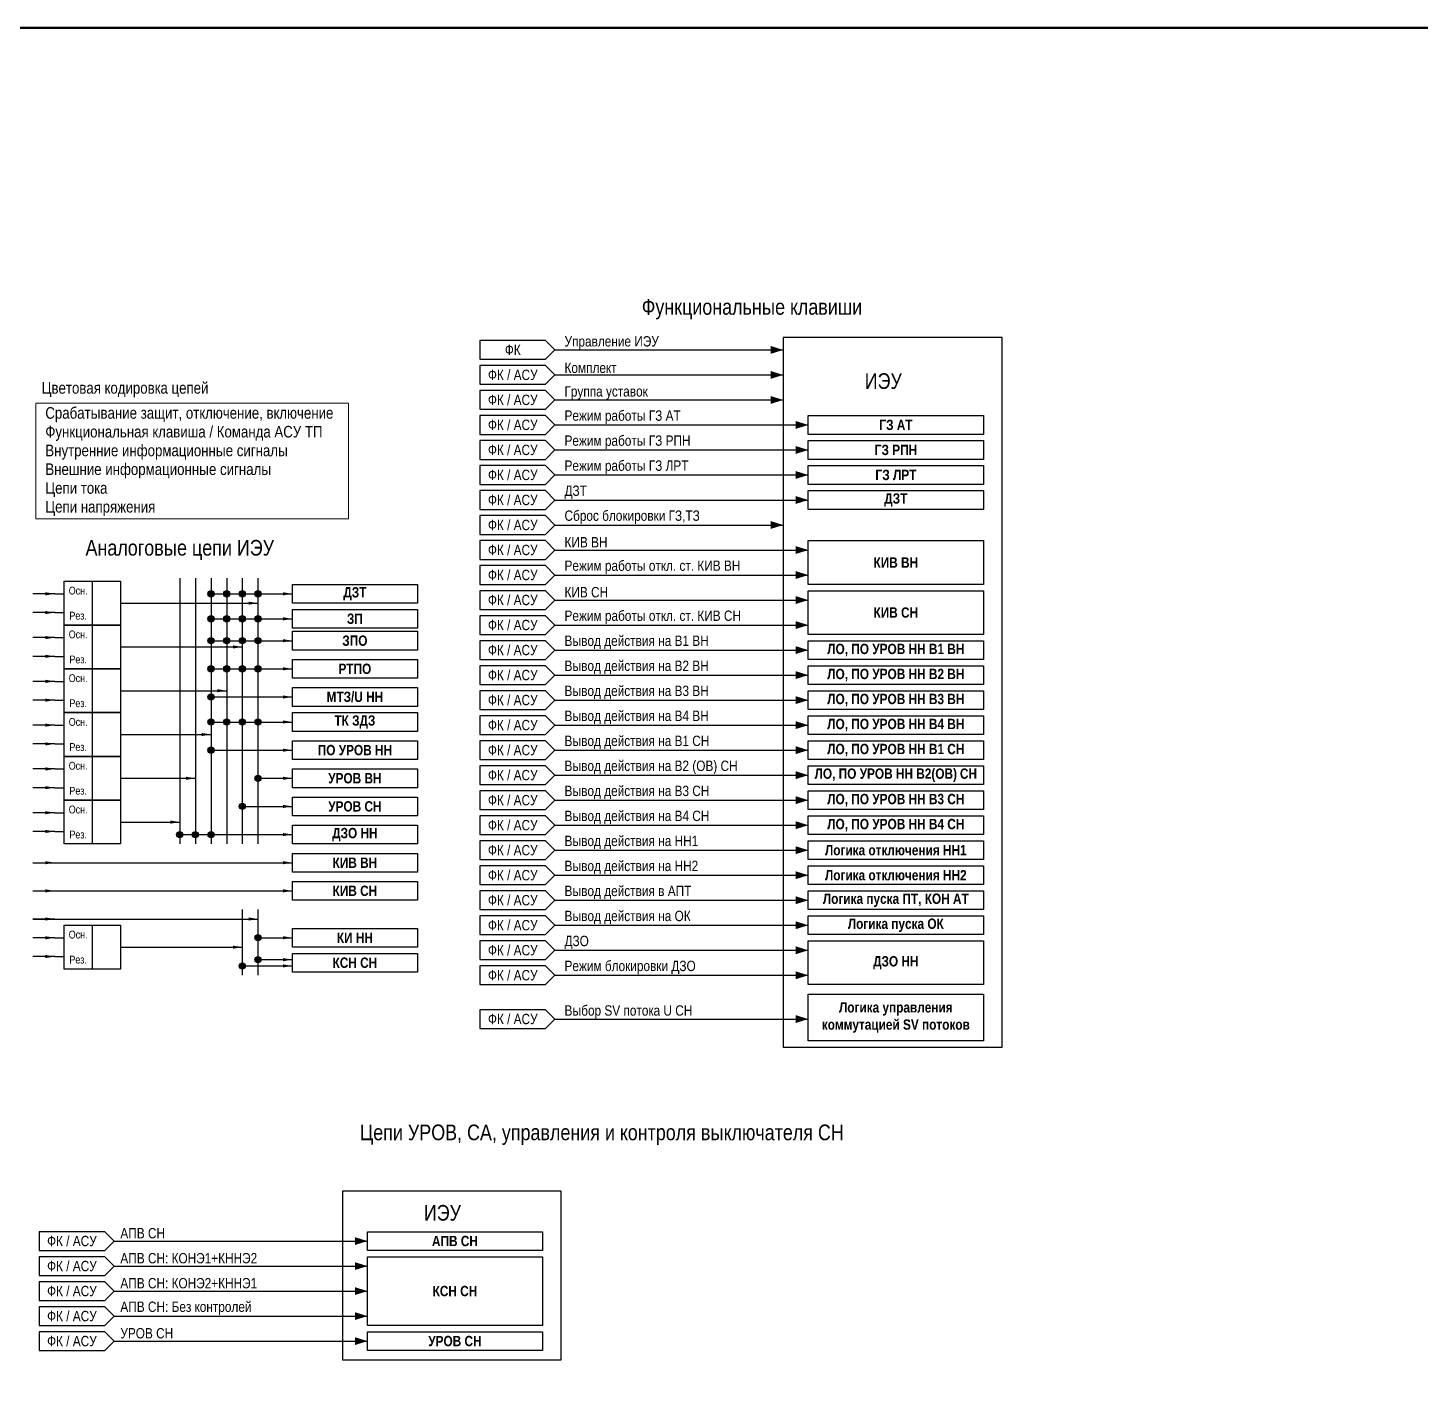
# Model space of a CAD drawing. Header units: millimetres. Extents: x 25558 to 49929, y 1902 to 19390.
# Drawn here: x 44072.4 to 44517.7, y 14926.6 to 15361 of the extents above; entities that cross this region are included whole.
import ezdxf
from ezdxf.enums import TextEntityAlignment as Align

# ---------------------------------------------------------------- set-up
doc = ezdxf.new("R2010")
doc.units = ezdxf.units.MM
for name, color, linetype, lineweight in [('Основная', 7, 'Continuous', 30), ('Отключение_включение', 1, 'Continuous', 30), ('Тонкая', 7, 'Continuous', 5), ('Цепи внешние', 84, 'Continuous', 30), ('Цепи внутренние', 5, 'Continuous', 30), ('Цепи ТН', 200, 'Continuous', 30), ('Цепи ТТ', 23, 'Continuous', 30), ('Цепь - ФК и АСУ', 132, 'Continuous', 30)]:
    doc.layers.add(name, color=color, linetype=linetype, lineweight=lineweight)
doc.styles.add('Narrow', font='ARIALN.TTF')

msp = doc.modelspace()

# ---------------------------------------------------------------- hatches: boundary and pattern name
at = {"layer": 'Цепи ТН'}
h = msp.add_hatch(color=256, dxfattribs=at)
h.dxf.hatch_style = 1
h.paths.add_polyline_path([(44147, 15070, 1), (44145, 15070, 1)])
h = msp.add_hatch(color=256, dxfattribs=at)
h.dxf.hatch_style = 1
h.paths.add_polyline_path([(44142, 15061, 1), (44140, 15061, 1)])
h = msp.add_hatch(color=256, dxfattribs=at)
h.dxf.hatch_style = 1
h.paths.add_polyline_path([(44147, 15063, 1), (44145, 15063, 1)])
at = {"layer": 'Цепи ТТ'}
h = msp.add_hatch(color=256, dxfattribs=at)
h.dxf.hatch_style = 1
h.paths.add_polyline_path([(44132, 15180, 1), (44130, 15180, 1)])
h = msp.add_hatch(color=256, dxfattribs=at)
h.dxf.hatch_style = 1
h.paths.add_polyline_path([(44137, 15180, 1), (44135, 15180, 1)])
h = msp.add_hatch(color=256, dxfattribs=at)
h.dxf.hatch_style = 1
h.paths.add_polyline_path([(44142, 15180, 1), (44140, 15180, 1)])
h = msp.add_hatch(color=256, dxfattribs=at)
h.dxf.hatch_style = 1
h.paths.add_polyline_path([(44147, 15180, 1), (44145, 15180, 1)])
h = msp.add_hatch(color=256, dxfattribs=at)
h.dxf.hatch_style = 1
h.paths.add_polyline_path([(44132, 15172, 1), (44130, 15172, 1)])
h = msp.add_hatch(color=256, dxfattribs=at)
h.dxf.hatch_style = 1
h.paths.add_polyline_path([(44137, 15172, 1), (44135, 15172, 1)])
h = msp.add_hatch(color=256, dxfattribs=at)
h.dxf.hatch_style = 1
h.paths.add_polyline_path([(44142, 15172, 1), (44140, 15172, 1)])
h = msp.add_hatch(color=256, dxfattribs=at)
h.dxf.hatch_style = 1
h.paths.add_polyline_path([(44147, 15172, 1), (44145, 15172, 1)])
h = msp.add_hatch(color=256, dxfattribs=at)
h.dxf.hatch_style = 1
h.paths.add_polyline_path([(44132, 15165, 1), (44130, 15165, 1)])
h = msp.add_hatch(color=256, dxfattribs=at)
h.dxf.hatch_style = 1
h.paths.add_polyline_path([(44137, 15165, 1), (44135, 15165, 1)])
h = msp.add_hatch(color=256, dxfattribs=at)
h.dxf.hatch_style = 1
h.paths.add_polyline_path([(44142, 15165, 1), (44140, 15165, 1)])
h = msp.add_hatch(color=256, dxfattribs=at)
h.dxf.hatch_style = 1
h.paths.add_polyline_path([(44147, 15165, 1), (44145, 15165, 1)])
h = msp.add_hatch(color=256, dxfattribs=at)
h.dxf.hatch_style = 1
h.paths.add_polyline_path([(44132, 15156, 1), (44130, 15156, 1)])
h = msp.add_hatch(color=256, dxfattribs=at)
h.dxf.hatch_style = 1
h.paths.add_polyline_path([(44137, 15156, 1), (44135, 15156, 1)])
h = msp.add_hatch(color=256, dxfattribs=at)
h.dxf.hatch_style = 1
h.paths.add_polyline_path([(44142, 15156, 1), (44140, 15156, 1)])
h = msp.add_hatch(color=256, dxfattribs=at)
h.dxf.hatch_style = 1
h.paths.add_polyline_path([(44147, 15156, 1), (44145, 15156, 1)])
h = msp.add_hatch(color=256, dxfattribs=at)
h.dxf.hatch_style = 1
h.paths.add_polyline_path([(44132, 15147, 1), (44130, 15147, 1)])
h = msp.add_hatch(color=256, dxfattribs=at)
h.dxf.hatch_style = 1
h.paths.add_polyline_path([(44132, 15139, 1), (44130, 15139, 1)])
h = msp.add_hatch(color=256, dxfattribs=at)
h.dxf.hatch_style = 1
h.paths.add_polyline_path([(44137, 15139, 1), (44135, 15139, 1)])
h = msp.add_hatch(color=256, dxfattribs=at)
h.dxf.hatch_style = 1
h.paths.add_polyline_path([(44142, 15139, 1), (44140, 15139, 1)])
h = msp.add_hatch(color=256, dxfattribs=at)
h.dxf.hatch_style = 1
h.paths.add_polyline_path([(44147, 15139, 1), (44145, 15139, 1)])
h = msp.add_hatch(color=256, dxfattribs=at)
h.dxf.hatch_style = 1
h.paths.add_polyline_path([(44132, 15130, 1), (44130, 15130, 1)])
h = msp.add_hatch(color=256, dxfattribs=at)
h.dxf.hatch_style = 1
h.paths.add_polyline_path([(44147, 15121, 1), (44145, 15121, 1)])
h = msp.add_hatch(color=256, dxfattribs=at)
h.dxf.hatch_style = 1
h.paths.add_polyline_path([(44142, 15112, 1), (44140, 15112, 1)])
h = msp.add_hatch(color=256, dxfattribs=at)
h.dxf.hatch_style = 1
h.paths.add_polyline_path([(44122, 15103, 1), (44120, 15103, 1)])
h = msp.add_hatch(color=256, dxfattribs=at)
h.dxf.hatch_style = 1
h.paths.add_polyline_path([(44127, 15103, 1), (44125, 15103, 1)])
h = msp.add_hatch(color=256, dxfattribs=at)
h.dxf.hatch_style = 1
h.paths.add_polyline_path([(44132, 15103, 1), (44130, 15103, 1)])

# ---------------------------------------------------------------- linework, layer by layer
at = {"layer": 'Основная', "ltscale": 0.3}
for points in [[(44314, 15035), (44384, 15035), (44384, 15262), (44314, 15262)], [(44173, 14935), (44243, 14935), (44243, 14989), (44173, 14989)]]:
    msp.add_lwpolyline(points, close=True, dxfattribs=at)
at = {"layer": 'Основная'}
for points in [[(44322, 15237), (44378, 15237), (44378, 15231), (44322, 15231)], [(44322, 15229), (44378, 15229), (44378, 15223), (44322, 15223)], [(44322, 15221), (44378, 15221), (44378, 15215), (44322, 15215)], [(44322, 15213), (44378, 15213), (44378, 15207), (44322, 15207)], [(44322, 15197), (44378, 15197), (44378, 15183), (44322, 15183)], [(44157, 15183), (44197, 15183), (44197, 15177), (44157, 15177)], [(44322, 15181), (44378, 15181), (44378, 15167), (44322, 15167)], [(44157, 15175), (44197, 15175), (44197, 15169), (44157, 15169)], [(44157, 15168), (44197, 15168), (44197, 15162), (44157, 15162)], [(44322, 15165), (44378, 15165), (44378, 15159), (44322, 15159)], [(44157, 15159), (44197, 15159), (44197, 15153), (44157, 15153)], [(44322, 15157), (44378, 15157), (44378, 15151), (44322, 15151)], [(44157, 15150), (44197, 15150), (44197, 15144), (44157, 15144)], [(44322, 15149), (44378, 15149), (44378, 15143), (44322, 15143)], [(44157, 15142), (44197, 15142), (44197, 15136), (44157, 15136)], [(44322, 15141), (44378, 15141), (44378, 15135), (44322, 15135)], [(44157, 15133), (44197, 15133), (44197, 15127), (44157, 15127)], [(44322, 15133), (44378, 15133), (44378, 15127), (44322, 15127)], [(44157, 15124), (44197, 15124), (44197, 15118), (44157, 15118)], [(44322, 15125), (44378, 15125), (44378, 15119), (44322, 15119)], [(44157, 15115), (44197, 15115), (44197, 15109), (44157, 15109)], [(44322, 15117), (44378, 15117), (44378, 15111), (44322, 15111)], [(44322, 15109), (44378, 15109), (44378, 15103), (44322, 15103)], [(44157, 15106), (44197, 15106), (44197, 15100), (44157, 15100)], [(44322, 15101), (44378, 15101), (44378, 15095), (44322, 15095)], [(44157, 15097), (44197, 15097), (44197, 15091), (44157, 15091)], [(44322, 15093), (44378, 15093), (44378, 15087), (44322, 15087)], [(44157, 15088), (44197, 15088), (44197, 15082), (44157, 15082)], [(44322, 15085), (44378, 15085), (44378, 15079), (44322, 15079)], [(44322, 15077), (44378, 15077), (44378, 15071), (44322, 15071)], [(44157, 15073), (44197, 15073), (44197, 15067), (44157, 15067)], [(44322, 15069), (44378, 15069), (44378, 15055), (44322, 15055)], [(44157, 15065), (44197, 15065), (44197, 15059), (44157, 15059)], [(44322, 15052), (44378, 15052), (44378, 15037), (44322, 15037)], [(44181, 14976), (44237, 14976), (44237, 14970), (44181, 14970)], [(44181, 14968), (44237, 14968), (44237, 14946), (44181, 14946)], [(44181, 14944), (44237, 14944), (44237, 14938), (44181, 14938)]]:
    msp.add_lwpolyline(points, close=True, dxfattribs=at)
at = {"layer": 'Тонкая', "color": 3, "lineweight": 50}
msp.add_lwpolyline([(44543, 14521), (43949, 14521), (43949, 15361), (44543, 15361)], close=True, dxfattribs=at)
at = {"layer": 'Тонкая', "ltscale": 0.3}
msp.add_lwpolyline([(44075, 15241), (44175, 15241), (44175, 15204), (44075, 15204)], close=True, dxfattribs=at)
at = {"layer": 'Цепи ТН'}
for p, q in [((44074, 15076), (44146, 15076)), ((44146, 15070), (44157, 15070)), ((44102, 15067), (44141, 15067)), ((44141, 15061), (44157, 15061)), ((44146, 15063), (44157, 15063))]:
    msp.add_line(p, q, dxfattribs=at)
for points in [[(44141, 15079), (44141, 15058)], [(44146, 15079), (44146, 15058)], [(44081, 15076), (44074, 15076)], [(44093, 15074), (44093, 15060)], [(44081, 15070), (44074, 15070)], [(44081, 15070), (44084, 15070)], [(44081, 15064), (44074, 15064)], [(44081, 15064), (44084, 15064)]]:
    msp.add_lwpolyline(points, dxfattribs=at)
for points in [[(44081, 15076, 0, 1, 0), (44078, 15076, 0, 0, 0)], [(44146, 15076, 0, 1, 0), (44143, 15076, 0, 0, 0)], [(44081, 15070, 0, 1, 0), (44078, 15070, 0, 0, 0)], [(44157, 15070, 0, 1, 0), (44154, 15070, 0, 0, 0)], [(44081, 15064, 0, 1, 0), (44078, 15064, 0, 0, 0)], [(44141, 15067, 0, 1, 0), (44138, 15067, 0, 0, 0)], [(44157, 15063, 0, 1, 0), (44154, 15063, 0, 0, 0)], [(44157, 15061, 0, 1, 0), (44154, 15061, 0, 0, 0)]]:
    msp.add_lwpolyline(points, format="xyseb", dxfattribs=at)
msp.add_lwpolyline([(44084, 15074), (44102, 15074), (44102, 15060), (44084, 15060)], close=True, dxfattribs=at)
for centre in [(44146, 15070), (44141, 15061), (44146, 15063)]:
    msp.add_circle(centre, 1, dxfattribs=at)
at = {"layer": 'Цепи ТТ'}
for p, q in [((44121, 15185), (44121, 15100)), ((44102, 15107), (44121, 15107)), ((44074, 15094), (44157, 15094)), ((44074, 15085), (44157, 15085))]:
    msp.add_line(p, q, dxfattribs=at)
at = {"layer": 'Цепи ТТ', "ltscale": 0.3}
for p, q in [((44102, 15163), (44141, 15163)), ((44102, 15135), (44131, 15135)), ((44102, 15121), (44126, 15121))]:
    msp.add_line(p, q, dxfattribs=at)
at = {"layer": 'Цепи ТТ'}
for points in [[(44126, 15185), (44126, 15100)], [(44131, 15185), (44131, 15100)], [(44136, 15185), (44136, 15100)], [(44093, 15184), (44093, 15170)], [(44081, 15180), (44074, 15180)], [(44081, 15180), (44084, 15180)], [(44081, 15174), (44074, 15174)], [(44081, 15174), (44084, 15174)], [(44093, 15170), (44093, 15156)], [(44081, 15166), (44074, 15166)], [(44081, 15166), (44084, 15166)], [(44081, 15160), (44074, 15160)], [(44081, 15160), (44084, 15160)], [(44093, 15156), (44093, 15142)], [(44081, 15152), (44074, 15152)], [(44081, 15152), (44084, 15152)], [(44081, 15146), (44074, 15146)], [(44081, 15146), (44084, 15146)], [(44093, 15142), (44093, 15128)], [(44081, 15138), (44074, 15138)], [(44081, 15138), (44084, 15138)], [(44081, 15132), (44074, 15132)], [(44081, 15132), (44084, 15132)], [(44093, 15128), (44093, 15114)], [(44081, 15124), (44074, 15124)], [(44081, 15124), (44084, 15124)], [(44081, 15118), (44074, 15118)], [(44081, 15118), (44084, 15118)], [(44093, 15114), (44093, 15100)], [(44081, 15110), (44074, 15110)], [(44081, 15110), (44084, 15110)], [(44081, 15104), (44074, 15104)], [(44081, 15104), (44084, 15104)]]:
    msp.add_lwpolyline(points, dxfattribs=at)
at = {"layer": 'Цепи ТТ', "ltscale": 0.3}
for points in [[(44141, 15185), (44141, 15100)], [(44146, 15185), (44146, 15100)], [(44102, 15177), (44146, 15177)], [(44131, 15180), (44157, 15180)], [(44131, 15172), (44157, 15172)], [(44131, 15165), (44157, 15165)], [(44131, 15156), (44157, 15156)], [(44102, 15149), (44136, 15149)], [(44131, 15147), (44157, 15147)], [(44131, 15139), (44157, 15139)], [(44131, 15130), (44157, 15130)], [(44146, 15121), (44157, 15121)], [(44141, 15112), (44157, 15112)], [(44121, 15103), (44157, 15103)]]:
    msp.add_lwpolyline(points, dxfattribs=at)
at = {"layer": 'Цепи ТТ'}
for points in [[(44081, 15180, 0, 1, 0), (44078, 15180, 0, 0, 0)], [(44157, 15180, 0, 1, 0), (44154, 15180, 0, 0, 0)], [(44146, 15177, 0, 1, 0), (44143, 15177, 0, 0, 0)], [(44081, 15174, 0, 1, 0), (44078, 15174, 0, 0, 0)], [(44157, 15172, 0, 1, 0), (44154, 15172, 0, 0, 0)], [(44081, 15166, 0, 1, 0), (44078, 15166, 0, 0, 0)], [(44141, 15163, 0, 1, 0), (44138, 15163, 0, 0, 0)], [(44157, 15165, 0, 1, 0), (44154, 15165, 0, 0, 0)], [(44081, 15160, 0, 1, 0), (44078, 15160, 0, 0, 0)], [(44157, 15156, 0, 1, 0), (44154, 15156, 0, 0, 0)], [(44081, 15152, 0, 1, 0), (44078, 15152, 0, 0, 0)], [(44136, 15149, 0, 1, 0), (44133, 15149, 0, 0, 0)], [(44081, 15146, 0, 1, 0), (44078, 15146, 0, 0, 0)], [(44157, 15147, 0, 1, 0), (44154, 15147, 0, 0, 0)], [(44081, 15138, 0, 1, 0), (44078, 15138, 0, 0, 0)], [(44157, 15139, 0, 1, 0), (44154, 15139, 0, 0, 0)], [(44081, 15132, 0, 1, 0), (44078, 15132, 0, 0, 0)], [(44131, 15135, 0, 1, 0), (44128, 15135, 0, 0, 0)], [(44157, 15130, 0, 1, 0), (44154, 15130, 0, 0, 0)], [(44081, 15124, 0, 1, 0), (44078, 15124, 0, 0, 0)], [(44081, 15118, 0, 1, 0), (44078, 15118, 0, 0, 0)], [(44126, 15121, 0, 1, 0), (44123, 15121, 0, 0, 0)], [(44157, 15121, 0, 1, 0), (44154, 15121, 0, 0, 0)], [(44081, 15110, 0, 1, 0), (44078, 15110, 0, 0, 0)], [(44157, 15112, 0, 1, 0), (44154, 15112, 0, 0, 0)], [(44081, 15104, 0, 1, 0), (44078, 15104, 0, 0, 0)], [(44121, 15107, 0, 1, 0), (44118, 15107, 0, 0, 0)], [(44157, 15103, 0, 1, 0), (44154, 15103, 0, 0, 0)], [(44081, 15094, 0, 1, 0), (44078, 15094, 0, 0, 0)], [(44157, 15094, 0, 1, 0), (44154, 15094, 0, 0, 0)], [(44081, 15085, 0, 1, 0), (44078, 15085, 0, 0, 0)], [(44157, 15085, 0, 1, 0), (44154, 15085, 0, 0, 0)]]:
    msp.add_lwpolyline(points, format="xyseb", dxfattribs=at)
for points in [[(44084, 15184), (44102, 15184), (44102, 15170), (44084, 15170)], [(44084, 15170), (44102, 15170), (44102, 15156), (44084, 15156)], [(44084, 15156), (44102, 15156), (44102, 15142), (44084, 15142)], [(44084, 15142), (44102, 15142), (44102, 15128), (44084, 15128)], [(44084, 15128), (44102, 15128), (44102, 15114), (44084, 15114)], [(44084, 15114), (44102, 15114), (44102, 15100), (44084, 15100)]]:
    msp.add_lwpolyline(points, close=True, dxfattribs=at)
for centre in [(44131, 15180), (44136, 15180), (44141, 15180), (44146, 15180), (44131, 15172), (44136, 15172), (44141, 15172), (44146, 15172), (44131, 15165), (44136, 15165), (44141, 15165), (44146, 15165), (44131, 15156), (44136, 15156), (44141, 15156), (44146, 15156), (44131, 15147), (44131, 15139), (44136, 15139), (44141, 15139), (44146, 15139), (44131, 15130), (44146, 15121), (44141, 15112), (44121, 15103), (44126, 15103), (44131, 15103)]:
    msp.add_circle(centre, 1, dxfattribs=at)
at = {"layer": 'Цепь - ФК и АСУ', "ltscale": 0.3}
for points in [[(44241, 15258), (44238, 15261), (44217, 15261), (44217, 15255), (44238, 15255), (44241, 15258)], [(44241, 15250), (44238, 15253), (44217, 15253), (44217, 15247), (44238, 15247), (44241, 15250)], [(44241, 15242), (44238, 15245), (44217, 15245), (44217, 15239), (44238, 15239), (44241, 15242)], [(44241, 15234), (44238, 15237), (44217, 15237), (44217, 15231), (44238, 15231), (44241, 15234)], [(44241, 15226), (44238, 15229), (44217, 15229), (44217, 15223), (44238, 15223), (44241, 15226)], [(44241, 15218), (44238, 15221), (44217, 15221), (44217, 15215), (44238, 15215), (44241, 15218)], [(44241, 15210), (44238, 15213), (44217, 15213), (44217, 15207), (44238, 15207), (44241, 15210)], [(44241, 15202), (44238, 15205), (44217, 15205), (44217, 15199), (44238, 15199), (44241, 15202)], [(44241, 15194), (44238, 15197), (44217, 15197), (44217, 15191), (44238, 15191), (44241, 15194)], [(44241, 15186), (44238, 15189), (44217, 15189), (44217, 15183), (44238, 15183), (44241, 15186)], [(44241, 15178), (44238, 15181), (44217, 15181), (44217, 15175), (44238, 15175), (44241, 15178)], [(44241, 15170), (44238, 15173), (44217, 15173), (44217, 15167), (44238, 15167), (44241, 15170)], [(44241, 15162), (44238, 15165), (44217, 15165), (44217, 15159), (44238, 15159), (44241, 15162)], [(44241, 15154), (44238, 15157), (44217, 15157), (44217, 15151), (44238, 15151), (44241, 15154)], [(44241, 15146), (44238, 15149), (44217, 15149), (44217, 15143), (44238, 15143), (44241, 15146)], [(44241, 15138), (44238, 15141), (44217, 15141), (44217, 15135), (44238, 15135), (44241, 15138)], [(44241, 15130), (44238, 15133), (44217, 15133), (44217, 15127), (44238, 15127), (44241, 15130)], [(44241, 15122), (44238, 15125), (44217, 15125), (44217, 15119), (44238, 15119), (44241, 15122)], [(44241, 15114), (44238, 15117), (44217, 15117), (44217, 15111), (44238, 15111), (44241, 15114)], [(44241, 15106), (44238, 15109), (44217, 15109), (44217, 15103), (44238, 15103), (44241, 15106)], [(44241, 15098), (44238, 15101), (44217, 15101), (44217, 15095), (44238, 15095), (44241, 15098)], [(44241, 15090), (44238, 15093), (44217, 15093), (44217, 15087), (44238, 15087), (44241, 15090)], [(44241, 15082), (44238, 15085), (44217, 15085), (44217, 15079), (44238, 15079), (44241, 15082)], [(44241, 15074), (44238, 15077), (44217, 15077), (44217, 15071), (44238, 15071), (44241, 15074)], [(44241, 15066), (44238, 15069), (44217, 15069), (44217, 15063), (44238, 15063), (44241, 15066)], [(44241, 15058), (44238, 15061), (44217, 15061), (44217, 15055), (44238, 15055), (44241, 15058)], [(44241, 15044), (44238, 15047), (44217, 15047), (44217, 15041), (44238, 15041), (44241, 15044)], [(44100, 14973), (44097, 14976), (44076, 14976), (44076, 14970), (44097, 14970), (44100, 14973)], [(44100, 14965), (44097, 14968), (44076, 14968), (44076, 14962), (44097, 14962), (44100, 14965)], [(44100, 14957), (44097, 14960), (44076, 14960), (44076, 14954), (44097, 14954), (44100, 14957)], [(44100, 14949), (44097, 14952), (44076, 14952), (44076, 14946), (44097, 14946), (44100, 14949)], [(44100, 14941), (44097, 14944), (44076, 14944), (44076, 14938), (44097, 14938), (44100, 14941)]]:
    msp.add_lwpolyline(points, dxfattribs=at)
at = {"layer": 'Цепь - ФК и АСУ'}
for points in [[(44241, 15258), (44314, 15258)], [(44241, 15250), (44314, 15250)], [(44241, 15242), (44314, 15242)], [(44241, 15234), (44322, 15234), (44322, 15234), (44322, 15234)], [(44241, 15226), (44322, 15226), (44322, 15226), (44322, 15226)], [(44241, 15218), (44322, 15218), (44322, 15218), (44322, 15218)], [(44241, 15210), (44322, 15210), (44322, 15210), (44322, 15210)], [(44241, 15202), (44314, 15202), (44314, 15202), (44314, 15202)], [(44241, 15194), (44322, 15194), (44322, 15194), (44322, 15194)], [(44241, 15186), (44322, 15186), (44322, 15186), (44322, 15186)], [(44241, 15178), (44322, 15178), (44322, 15178), (44322, 15178)], [(44241, 15170), (44322, 15170), (44322, 15170), (44322, 15170)], [(44241, 15162), (44322, 15162), (44322, 15162), (44322, 15162)], [(44241, 15154), (44322, 15154), (44322, 15154), (44322, 15154)], [(44241, 15146), (44322, 15146), (44322, 15146), (44322, 15146)], [(44241, 15138), (44322, 15138), (44322, 15138), (44322, 15138)], [(44241, 15130), (44322, 15130), (44322, 15130), (44322, 15130)], [(44241, 15122), (44322, 15122), (44322, 15122), (44322, 15122)], [(44241, 15114), (44322, 15114), (44322, 15114), (44322, 15114)], [(44241, 15106), (44322, 15106), (44322, 15106), (44322, 15106)], [(44241, 15098), (44322, 15098), (44322, 15098), (44322, 15098)], [(44241, 15090), (44322, 15090), (44322, 15090), (44322, 15090)], [(44241, 15082), (44322, 15082), (44322, 15082), (44322, 15082)], [(44241, 15074), (44322, 15074), (44322, 15074), (44322, 15074)], [(44241, 15066), (44322, 15066), (44322, 15066), (44322, 15066)], [(44241, 15058), (44322, 15058), (44322, 15058), (44322, 15058)], [(44241, 15044), (44322, 15044)], [(44100, 14973), (44181, 14973), (44181, 14973), (44181, 14973)], [(44100, 14965), (44181, 14965), (44181, 14965), (44181, 14965)], [(44100, 14957), (44181, 14957), (44181, 14957), (44181, 14957)], [(44100, 14949), (44181, 14949), (44181, 14949), (44181, 14949)], [(44100, 14941), (44181, 14941), (44181, 14941), (44181, 14941)]]:
    msp.add_lwpolyline(points, dxfattribs=at)
at = {"layer": 'Цепь - ФК и АСУ', "ltscale": 0.3}
for points in [[(44314, 15258, 0, 2.5, 0), (44310, 15258, 0, 0, 0)], [(44314, 15250, 0, 2.5, 0), (44310, 15250, 0, 0, 0)], [(44314, 15242, 0, 2.5, 0), (44310, 15242, 0, 0, 0)], [(44322, 15234, 0, 2.5, 0), (44318, 15234, 0, 0, 0)], [(44322, 15226, 0, 2.5, 0), (44318, 15226, 0, 0, 0)], [(44322, 15218, 0, 2.5, 0), (44318, 15218, 0, 0, 0)], [(44322, 15210, 0, 2.5, 0), (44318, 15210, 0, 0, 0)], [(44314, 15202, 0, 2.5, 0), (44310, 15202, 0, 0, 0)], [(44322, 15194, 0, 2.5, 0), (44318, 15194, 0, 0, 0)], [(44322, 15186, 0, 2.5, 0), (44318, 15186, 0, 0, 0)], [(44322, 15178, 0, 2.5, 0), (44318, 15178, 0, 0, 0)], [(44322, 15170, 0, 2.5, 0), (44318, 15170, 0, 0, 0)], [(44322, 15162, 0, 2.5, 0), (44318, 15162, 0, 0, 0)], [(44322, 15154, 0, 2.5, 0), (44318, 15154, 0, 0, 0)], [(44322, 15146, 0, 2.5, 0), (44318, 15146, 0, 0, 0)], [(44322, 15138, 0, 2.5, 0), (44318, 15138, 0, 0, 0)], [(44322, 15130, 0, 2.5, 0), (44318, 15130, 0, 0, 0)], [(44322, 15122, 0, 2.5, 0), (44318, 15122, 0, 0, 0)], [(44322, 15114, 0, 2.5, 0), (44318, 15114, 0, 0, 0)], [(44322, 15106, 0, 2.5, 0), (44318, 15106, 0, 0, 0)], [(44322, 15098, 0, 2.5, 0), (44318, 15098, 0, 0, 0)], [(44322, 15090, 0, 2.5, 0), (44318, 15090, 0, 0, 0)], [(44322, 15082, 0, 2.5, 0), (44318, 15082, 0, 0, 0)], [(44322, 15074, 0, 2.5, 0), (44318, 15074, 0, 0, 0)], [(44322, 15066, 0, 2.5, 0), (44318, 15066, 0, 0, 0)], [(44322, 15058, 0, 2.5, 0), (44318, 15058, 0, 0, 0)], [(44322, 15044, 0, 2.5, 0), (44318, 15044, 0, 0, 0)], [(44181, 14973, 0, 2.5, 0), (44177, 14973, 0, 0, 0)], [(44181, 14965, 0, 2.5, 0), (44177, 14965, 0, 0, 0)], [(44181, 14957, 0, 2.5, 0), (44177, 14957, 0, 0, 0)], [(44181, 14949, 0, 2.5, 0), (44177, 14949, 0, 0, 0)], [(44181, 14941, 0, 2.5, 0), (44177, 14941, 0, 0, 0)]]:
    msp.add_lwpolyline(points, format="xyseb", dxfattribs=at)

# ---------------------------------------------------------------- texts
at = {"layer": 'Основная', "style": 'Narrow'}
msp.add_text('Цветовая кодировка цепей', height=3.7, dxfattribs=at).set_placement((44103.5, 15244), align=Align.CENTER)
for s, insert, char_height, width, attachment_point in [('Функциональные клавиши', (44304, 15271), 5, 188.2306, 5), (' Управление ИЭУ', (44243, 15260.25), 3.3, 71.4983, 4), ('ФК', (44227.5, 15258), 3.3, 21, 5), ('ФК / АСУ', (44227.5, 15250), 3.3, 21, 5), (' Комплект', (44243, 15252.25), 3.3, 71.4983, 4), ('ИЭУ', (44346, 15248), 5, 64, 5), ('ФК / АСУ', (44227.5, 15242), 3.3, 21, 5), (' Группа уставок', (44243, 15244.25), 3.3, 71, 4), (' Режим работы ГЗ АТ', (44243, 15236.5), 3.3, 71.4983, 4), ('ФК / АСУ', (44227.5, 15234), 3.3, 21, 5), ('{\\fArial Narrow|b1|i0|c204|p34;\\C0;ГЗ АТ}', (44350, 15234), 3.3, 56, 5), (' Режим работы ГЗ РПН', (44243, 15228.5), 3.3, 73.8439, 4), ('ФК / АСУ', (44227.5, 15226), 3.3, 21, 5), ('{\\fArial Narrow|b1|i0|c204|p34;\\C0;ГЗ РПН}', (44350, 15226), 3.3, 56, 5), (' Режим работы ГЗ ЛРТ', (44243, 15220.5), 3.3, 71.4983, 4), ('ФК / АСУ', (44227.5, 15218), 3.3, 21, 5), ('{\\fArial Narrow|b1|i0|c204|p34;\\C0;ГЗ ЛРТ}', (44350, 15218), 3.3, 56, 5), ('ФК / АСУ', (44227.5, 15210), 3.3, 21, 5), (' ДЗТ', (44243, 15212.5), 3.3, 73.8439, 4), ('{\\fArial Narrow|b1|i0|c204|p34;\\C0;ДЗТ}', (44350, 15210), 3.3, 56, 5), (' Сброс блокировки ГЗ,ТЗ', (44243, 15204.5), 3.3, 73.8439, 4), ('ФК / АСУ', (44227.5, 15202), 3.3, 21, 5), (' КИВ ВН', (44243, 15196.5), 3.3, 71.4983, 4), ('Аналоговые цепи ИЭУ', (44121, 15194), 5, 188.2306, 5), ('ФК / АСУ', (44227.5, 15194), 3.3, 21, 5), (' Режим работы откл. ст. КИВ ВН', (44243, 15188.5), 3.3, 71.4983, 4), ('{\\fArial Narrow|b1|i0|c204|p34;\\C0;КИВ ВН}', (44350, 15190), 3.3, 56, 5), ('ФК / АСУ', (44227.5, 15186), 3.3, 21, 5), ('{\\fArial Narrow|b1|i0|c204|p34;\\C0;ДЗТ}', (44177, 15180), 3.3, 40, 5), (' КИВ СН', (44243, 15180.5), 3.3, 71.4983, 4), ('ФК / АСУ', (44227.5, 15178), 3.3, 21, 5), ('{\\fArial Narrow|b1|i0|c204|p34;\\C0;КИВ СН}', (44350, 15174), 3.3, 56, 5), ('{\\fArial Narrow|b1|i0|c204|p34;\\C0;ЗП}', (44177, 15172), 3.3, 40, 5), ('ФК / АСУ', (44227.5, 15170), 3.3, 21, 5), (' Режим работы откл. ст. КИВ СН', (44243, 15172.5), 3.3, 71.4983, 4), (' Вывод действия на В1 ВН', (44243, 15164.5), 3.3, 73.8439, 4), ('{\\fArial Narrow|b1|i0|c204|p34;\\C0;ЗПО}', (44177, 15165), 3.3, 40, 5), ('ФК / АСУ', (44227.5, 15162), 3.3, 21, 5), ('{\\fArial Narrow|b1|i0|c204|p34;\\C0;ЛО, ПО УРОВ НН В1 ВН}', (44350, 15162), 3.3, 56, 5), (' Вывод действия на В2 ВН', (44243, 15156.5), 3.3, 73.8439, 4), ('{\\fArial Narrow|b1|i0|c204|p34;\\C0;РТПО}', (44177, 15156), 3.3, 40, 5), ('ФК / АСУ', (44227.5, 15154), 3.3, 21, 5), ('{\\fArial Narrow|b1|i0|c204|p34;\\C0;ЛО, ПО УРОВ НН В2 ВН}', (44350, 15154), 3.3, 56, 5), (' Вывод действия на В3 ВН', (44243, 15148.5), 3.3, 73.8439, 4), ('{\\fArial Narrow|b1|i0|c204|p34;МТЗ/U НН}', (44177, 15147), 3.3, 40, 5), ('ФК / АСУ', (44227.5, 15146), 3.3, 21, 5), ('{\\fArial Narrow|b1|i0|c204|p34;\\C0;ЛО, ПО УРОВ НН В3 ВН}', (44350, 15146), 3.3, 56, 5), ('{\\fArial Narrow|b1|i0|c204|p34;\\C0;ТК ЗДЗ}', (44177, 15139), 3.3, 40, 5), (' Вывод действия на В4 ВН', (44243, 15140.5), 3.3, 73.8439, 4), ('{\\fArial Narrow|b1|i0|c204|p34;\\C0;ЛО, ПО УРОВ НН В4 ВН}', (44350, 15138), 3.3, 56, 5), ('ФК / АСУ', (44227.5, 15138), 3.3, 21, 5), ('{\\fArial Narrow|b1|i0|c204|p34;ПО УРОВ НН}', (44177, 15130), 3.3, 40, 5), ('ФК / АСУ', (44227.5, 15130), 3.3, 21, 5), (' Вывод действия на В1 СН', (44243, 15132.5), 3.3, 73.8439, 4), ('{\\fArial Narrow|b1|i0|c204|p34;\\C0;ЛО, ПО УРОВ НН В1 СН}', (44350, 15130), 3.3, 56, 5), (' Вывод действия на В2 (ОВ) СН', (44243, 15124.5), 3.3, 73.8439, 4), ('{\\fArial Narrow|b1|i0|c204|p34;\\C0;УРОВ ВН}', (44177, 15121), 3.3, 40, 5), ('ФК / АСУ', (44227.5, 15122), 3.3, 21, 5), ('{\\fArial Narrow|b1|i0|c204|p34;\\C0;ЛО, ПО УРОВ НН В2(ОВ){\\W0.9; }СН}', (44350, 15122), 3.3, 56, 5), (' Вывод действия на В3 СН', (44243, 15116.5), 3.3, 73.8439, 4), ('{\\fArial Narrow|b1|i0|c204|p34;\\C0;УРОВ СН}', (44177, 15112), 3.3, 40, 5), ('ФК / АСУ', (44227.5, 15114), 3.3, 21, 5), ('{\\fArial Narrow|b1|i0|c204|p34;\\C0;ЛО, ПО УРОВ НН В3 СН}', (44350, 15114), 3.3, 56, 5), (' Вывод действия на В4 СН', (44243, 15108.5), 3.3, 73.8439, 4), ('{\\fArial Narrow|b1|i0|c204|p34;\\C0;ДЗО НН}', (44177, 15103), 3.3, 40, 5), ('ФК / АСУ', (44227.5, 15106), 3.3, 21, 5), ('{\\fArial Narrow|b1|i0|c204|p34;\\C0;ЛО, ПО УРОВ НН В4 СН}', (44350, 15106), 3.3, 56, 5), (' Вывод действия на НН1', (44243, 15100.5), 3.3, 73.8439, 4), ('{\\fArial Narrow|b1|i0|c204|p34;\\C0;КИВ ВН}', (44177, 15094), 3.3, 40, 5), ('ФК / АСУ', (44227.5, 15098), 3.3, 21, 5), ('{\\fArial Narrow|b1|i0|c204|p34;\\C0;Логика отключения НН1}', (44350, 15098), 3.3, 56, 5), ('ФК / АСУ', (44227.5, 15090), 3.3, 21, 5), (' Вывод действия на НН2', (44243, 15092.5), 3.3, 73.8439, 4), ('{\\fArial Narrow|b1|i0|c204|p34;\\C0;Логика отключения НН2}', (44350, 15090), 3.3, 56, 5), ('{\\fArial Narrow|b1|i0|c204|p34;\\C0;КИВ СН}', (44177, 15085), 3.3, 40, 5), (' Вывод действия в АПТ', (44243, 15084.5), 3.3, 73.8439, 4), ('ФК / АСУ', (44227.5, 15082), 3.3, 21, 5), ('{\\fArial Narrow|b1|i0|c204|p34;\\C0;Логика пуска ПТ, КОН АТ}', (44350, 15082), 3.3, 56, 5), (' Вывод действия на ОК', (44243, 15076.5), 3.3, 73.8439, 4), ('ФК / АСУ', (44227.5, 15074), 3.3, 21, 5), ('{\\fArial Narrow|b1|i0|c204|p34;\\C0;Логика пуска ОК}', (44350, 15074), 3.3, 56, 5), ('{\\fArial Narrow|b1|i0|c204|p34;\\C0;КИ НН}', (44177, 15070), 3.3, 40, 5), (' ДЗО', (44243, 15068.5), 3.3, 73.8439, 4), ('ФК / АСУ', (44227.5, 15066), 3.3, 21, 5), ('{\\fArial Narrow|b1|i0|c204|p34;КСН СН}', (44177, 15062), 3.3, 40, 5), (' Режим блокировки ДЗО', (44243, 15060.5), 3.3, 73.8439, 4), ('{\\fArial Narrow|b1|i0|c204|p34;\\C0;ДЗО НН}', (44350, 15062), 3.3, 56, 5), ('ФК / АСУ', (44227.5, 15058), 3.3, 21, 5), (' Выбор SV потока U СН', (44243, 15046.25), 3.3, 71, 4), ('{\\fArial Narrow|b1|i0|c204|p34;\\C0;Логика управления коммутацией SV потоков}', (44350, 15044.5), 3.3, 56, 5), ('ФК / АСУ', (44227.5, 15044), 3.3, 21, 5), ('Цепи УРОВ, СА, управления и контроля выключателя CН', (44256, 15007), 5, 188.2306, 5), ('ИЭУ', (44205, 14982), 5, 64, 5), ('АПВ СН', (44102, 14975.5), 3.3, 73.8439, 4), ('ФК / АСУ', (44086.5, 14973), 3.3, 21, 5), ('{\\fArial Narrow|b1|i0|c204|p34;\\C0;АПВ СН}', (44209, 14973), 3.3, 56, 5), ('ФК / АСУ', (44086.5, 14965), 3.3, 21, 5), ('АПВ СН: {\\C0;КОНЭ1+КННЭ2}', (44102, 14967.5), 3.3, 73.8439, 4), ('ФК / АСУ', (44086.5, 14957), 3.3, 21, 5), ('АПВ СН:{\\C0; КОНЭ2+КННЭ1}', (44102, 14959.5), 3.3, 73.8439, 4), ('{\\fArial Narrow|b1|i0|c204|p34;\\C0;КСН СН}', (44209, 14957), 3.3, 56, 5), ('АПВ СН: Без контролей', (44102, 14951.5), 3.3, 73.8439, 4), ('ФК / АСУ', (44086.5, 14949), 3.3, 21, 5), ('УРОВ СН', (44102, 14943.5), 3.3, 73.8439, 4), ('ФК / АСУ', (44086.5, 14941), 3.3, 21, 5), ('{\\fArial Narrow|b1|i0|c204|p34;\\C0;УРОВ СН}', (44209, 14941), 3.3, 56, 5)]:
    msp.add_mtext(s, dxfattribs=dict(at, insert=insert, char_height=char_height, width=width, attachment_point=attachment_point))
at = {"layer": 'Основная', "char_height": 2.5, "width": 9, "attachment_point": 5, "line_spacing_factor": 0.909091, "style": 'Narrow'}
for s, insert in [('Осн.', (44088.5, 15181)), ('Рез.', (44088.5, 15173)), ('Осн.', (44088.5, 15167)), ('Рез.', (44088.5, 15159)), ('Осн.', (44088.5, 15153)), ('Рез.', (44088.5, 15145)), ('Осн.', (44088.5, 15139)), ('Рез.', (44088.5, 15131)), ('Осн.', (44088.5, 15125)), ('Рез.', (44088.5, 15117)), ('Осн.', (44088.5, 15111)), ('Рез.', (44088.5, 15103)), ('Осн.', (44088.5, 15071)), ('Рез.', (44088.5, 15063))]:
    msp.add_mtext(s, dxfattribs=dict(at, insert=insert))
at = {"layer": 'Отключение_включение', "style": 'Narrow'}
msp.add_text('Срабатывание защит, отключение, включение', height=3.7, dxfattribs=at).set_placement((44078, 15236))
at = {"layer": 'Цепи внешние', "style": 'Narrow'}
msp.add_text('Внешние информационные сигналы', height=3.7, dxfattribs=at).set_placement((44078, 15218))
at = {"layer": 'Цепи внутренние', "style": 'Narrow'}
msp.add_text('Внутренние информационные сигналы', height=3.7, dxfattribs=at).set_placement((44078, 15224))
at = {"layer": 'Цепи ТН', "style": 'Narrow'}
msp.add_text('Цепи напряжения', height=3.7, dxfattribs=at).set_placement((44078, 15206))
at = {"layer": 'Цепи ТТ', "style": 'Narrow'}
msp.add_text('Цепи тока', height=3.7, dxfattribs=at).set_placement((44078, 15212))
at = {"layer": 'Цепь - ФК и АСУ', "style": 'Narrow'}
msp.add_text('Функциональная клавиша / Команда АСУ ТП', height=3.7, dxfattribs=at).set_placement((44078, 15230))

doc.saveas('drawing.dxf')
